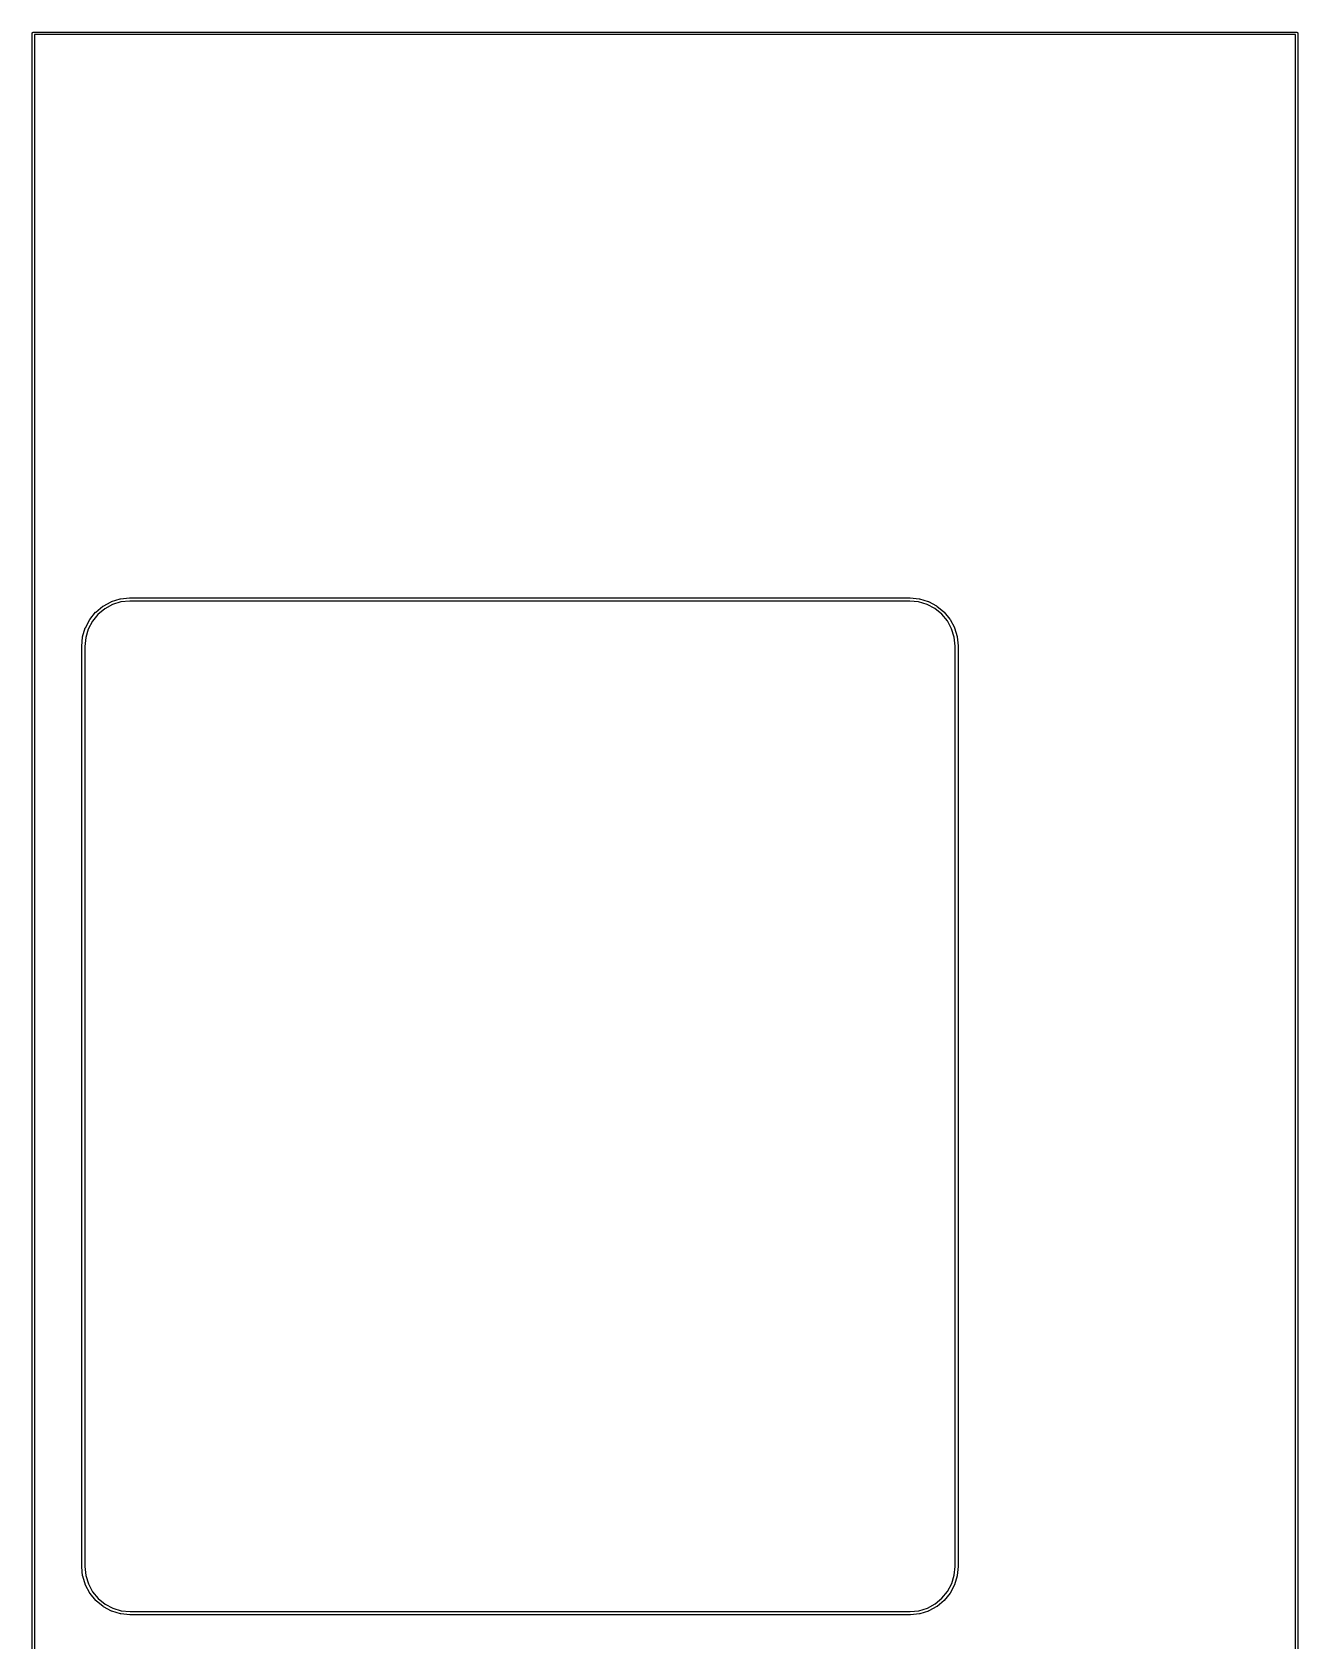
# Model space of a CAD drawing. Extents: x 48 to 129, y -192 to -25.
# Drawn here: x 47.9 to 129.1, y -128.1 to -24.9 of the extents above; entities that cross this region are included whole.
import ezdxf

# ---------------------------------------------------------------- set-up
doc = ezdxf.new("R2010")
doc.units = 0
doc.layers.add('BLACK', color=7, linetype='CONTINUOUS')

msp = doc.modelspace()

# ---------------------------------------------------------------- linework, layer by layer
at = {"layer": 'BLACK', "linetype": 'CONTINUOUS'}
for p, q in [((47.9246, -25), (47.9261, -24.9853)), ((47.925, -25.0037), (47.9246, -25)), ((47.925, -191.996), (47.925, -25.0037)), ((47.9261, -24.9853), (47.9304, -24.9712)), ((47.9304, -24.9712), (47.9373, -24.9581)), ((47.9373, -24.9581), (47.9467, -24.9467)), ((47.9467, -24.9467), (47.9581, -24.9373)), ((47.9581, -24.9373), (47.9712, -24.9304)), ((47.9712, -24.9304), (47.9853, -24.9261)), ((47.9853, -24.9261), (47.9963, -24.925)), ((47.9963, -24.925), (48, -24.9246)), ((48, -24.9246), (48.0037, -24.925)), ((48.0037, -24.925), (128.996, -24.925)), ((48.075, -25.075), (48.075, -191.925)), ((128.925, -25.075), (48.075, -25.075)), ((128.925, -191.925), (128.925, -25.075)), ((128.996, -24.925), (129, -24.9246)), ((129, -24.9246), (129.004, -24.925)), ((129.004, -24.925), (129.015, -24.9261)), ((129.015, -24.9261), (129.029, -24.9304)), ((129.029, -24.9304), (129.042, -24.9373)), ((129.042, -24.9373), (129.053, -24.9467)), ((129.053, -24.9467), (129.063, -24.9581)), ((129.063, -24.9581), (129.07, -24.9712)), ((129.07, -24.9712), (129.074, -24.9853)), ((129.074, -24.9853), (129.075, -25)), ((129.075, -25), (129.075, -25.0037)), ((129.075, -25.0037), (129.075, -191.996)), ((52.0075, -62.109), (52.4587, -61.7358)), ((52.4587, -61.7358), (52.4598, -61.735)), ((52.4587, -61.7358), (52.4587, -61.7358)), ((52.4587, -61.7358), (52.4587, -61.7358)), ((52.4598, -61.735), (52.4673, -61.73)), ((52.4673, -61.73), (52.4749, -61.7249)), ((52.4749, -61.7249), (52.9899, -61.4464)), ((53.0764, -61.627), (52.5786, -61.8962)), ((52.9899, -61.4464), (52.9911, -61.4458)), ((52.9911, -61.4458), (52.9995, -61.4424)), ((52.9995, -61.4424), (53.0079, -61.4389)), ((53.0079, -61.4389), (53.5672, -61.2657)), ((53.617, -61.4597), (53.0764, -61.627)), ((53.5672, -61.2657), (53.5685, -61.2653)), ((53.5685, -61.2653), (53.5774, -61.2636)), ((53.5774, -61.2636), (53.5863, -61.2618)), ((53.5863, -61.2618), (54.1686, -61.2006)), ((54.1845, -61.4001), (53.617, -61.4597)), ((54.1686, -61.2006), (54.17, -61.2005)), ((54.17, -61.2005), (54.1744, -61.2005)), ((54.1744, -61.2005), (54.1787, -61.2001)), ((54.1787, -61.2001), (54.1949, -61.2)), ((54.2001, -61.4), (54.1845, -61.4001)), ((54.1949, -61.2), (54.1951, -61.2)), ((54.1951, -61.2), (104.205, -61.2)), ((104.195, -61.4), (54.2001, -61.4)), ((104.763, -61.4557), (104.195, -61.4)), ((104.205, -61.2), (104.21, -61.2005)), ((104.21, -61.2005), (104.21, -61.2005)), ((104.21, -61.2005), (104.792, -61.2576)), ((105.305, -61.6193), (104.763, -61.4557)), ((104.792, -61.2576), (104.792, -61.2576)), ((104.792, -61.2576), (104.794, -61.2578)), ((104.794, -61.2578), (104.803, -61.2596)), ((104.803, -61.2596), (104.812, -61.2614)), ((104.812, -61.2614), (105.372, -61.4306)), ((105.805, -61.8849), (105.305, -61.6193)), ((105.372, -61.4306), (105.372, -61.4306)), ((105.372, -61.4306), (105.373, -61.431)), ((105.373, -61.431), (105.382, -61.4346)), ((105.382, -61.4346), (105.39, -61.4381)), ((105.39, -61.4381), (105.907, -61.7129)), ((106.243, -62.2426), (105.805, -61.8849)), ((105.907, -61.7129), (105.907, -61.7129)), ((105.907, -61.7129), (105.907, -61.7129)), ((105.907, -61.7129), (105.908, -61.7136)), ((105.908, -61.7136), (105.916, -61.7187)), ((105.916, -61.7187), (105.923, -61.7237)), ((105.923, -61.7237), (106.377, -62.0938)), ((51.3381, -63.1098), (51.6129, -62.5929)), ((51.7849, -62.6954), (51.5193, -63.1951)), ((51.6129, -62.5929), (51.6136, -62.5916)), ((51.6129, -62.5929), (51.6129, -62.5929)), ((51.6129, -62.5929), (51.6129, -62.5929)), ((51.6136, -62.5916), (51.6187, -62.5842)), ((51.6187, -62.5842), (51.6237, -62.5766)), ((51.6237, -62.5766), (51.9938, -62.1229)), ((52.1426, -62.2569), (51.7849, -62.6954)), ((51.9938, -62.1229), (51.9947, -62.1218)), ((51.9938, -62.1229), (51.9938, -62.1229)), ((51.9938, -62.1229), (51.9938, -62.1229)), ((51.9947, -62.1218), (52.0012, -62.1155)), ((52.0012, -62.1155), (52.0075, -62.109)), ((52.5786, -61.8962), (52.1426, -62.2569)), ((106.604, -62.6786), (106.243, -62.2426)), ((106.377, -62.0938), (106.377, -62.0938)), ((106.377, -62.0938), (106.377, -62.0938)), ((106.377, -62.0938), (106.378, -62.0947)), ((106.378, -62.0947), (106.385, -62.1012)), ((106.385, -62.1012), (106.391, -62.1075)), ((106.391, -62.1075), (106.764, -62.5587)), ((106.873, -63.1764), (106.604, -62.6786)), ((106.764, -62.5587), (106.764, -62.5587)), ((106.764, -62.5587), (106.764, -62.5587)), ((106.764, -62.5587), (106.765, -62.5598)), ((106.765, -62.5598), (106.77, -62.5673)), ((106.77, -62.5673), (106.775, -62.5749)), ((106.775, -62.5749), (107.054, -63.0899)), ((51.1005, -64.2902), (51.1576, -63.7075)), ((51.1576, -63.7075), (51.1578, -63.7062)), ((51.1578, -63.7062), (51.1596, -63.6973)), ((51.1596, -63.6973), (51.1614, -63.6884)), ((51.1614, -63.6884), (51.3306, -63.1279)), ((51.3557, -63.7368), (51.3, -64.3049)), ((51.3306, -63.1279), (51.331, -63.1266)), ((51.331, -63.1266), (51.3346, -63.1182)), ((51.3346, -63.1182), (51.3381, -63.1098)), ((51.5193, -63.1951), (51.3557, -63.7368)), ((107.04, -63.717), (106.873, -63.1764)), ((107.1, -64.2845), (107.04, -63.717)), ((107.054, -63.0899), (107.054, -63.0911)), ((107.054, -63.0911), (107.058, -63.0995)), ((107.058, -63.0995), (107.061, -63.1079)), ((107.061, -63.1079), (107.234, -63.6672)), ((107.234, -63.6672), (107.235, -63.6685)), ((107.235, -63.6685), (107.236, -63.6774)), ((107.236, -63.6774), (107.238, -63.6863)), ((107.238, -63.6863), (107.299, -64.2686)), ((51.1, -64.2951), (51.1005, -64.2903)), ((51.1, -123.305), (51.1, -64.2951)), ((51.1005, -64.2903), (51.1005, -64.2902)), ((51.3, -64.3049), (51.3, -123.3)), ((107.1, -64.3003), (107.1, -64.2845)), ((107.1, -123.295), (107.1, -64.3003)), ((107.299, -64.2686), (107.3, -64.27)), ((107.3, -64.27), (107.299, -64.2744)), ((107.299, -64.2744), (107.3, -64.2787)), ((107.3, -64.2787), (107.3, -64.2949)), ((107.3, -64.2949), (107.3, -64.2951)), ((107.3, -64.2951), (107.3, -123.305)), ((51.1001, -123.321), (51.1, -123.305)), ((51.1, -123.305), (51.1, -123.305)), ((51.1005, -123.326), (51.1001, -123.321)), ((51.1005, -123.33), (51.1005, -123.326)), ((51.1006, -123.331), (51.1005, -123.33)), ((51.1618, -123.914), (51.1006, -123.331)), ((51.3, -123.3), (51.3001, -123.316)), ((51.3001, -123.316), (51.3597, -123.883)), ((107.044, -123.863), (107.1, -123.295)), ((107.3, -123.31), (107.242, -123.892)), ((107.3, -123.305), (107.3, -123.31)), ((107.3, -123.31), (107.3, -123.31)), ((51.1636, -123.923), (51.1618, -123.914)), ((51.1653, -123.931), (51.1636, -123.923)), ((51.1657, -123.933), (51.1653, -123.931)), ((51.3389, -124.492), (51.1657, -123.933)), ((51.3424, -124.5), (51.3389, -124.492)), ((51.3458, -124.509), (51.3424, -124.5)), ((51.3464, -124.51), (51.3458, -124.509)), ((51.6249, -125.025), (51.3464, -124.51)), ((51.3464, -124.51), (51.3464, -124.51)), ((51.3464, -124.51), (51.3464, -124.51)), ((51.3597, -123.883), (51.527, -124.424)), ((51.527, -124.424), (51.7962, -124.921)), ((106.615, -124.905), (106.881, -124.405)), ((107.062, -124.49), (106.787, -125.007)), ((106.881, -124.405), (107.044, -123.863)), ((107.065, -124.482), (107.062, -124.49)), ((107.069, -124.473), (107.065, -124.482)), ((107.239, -123.912), (107.069, -124.472)), ((107.069, -124.472), (107.069, -124.473)), ((107.24, -123.903), (107.239, -123.912)), ((107.242, -123.894), (107.24, -123.903)), ((107.242, -123.892), (107.242, -123.894)), ((51.63, -125.033), (51.6249, -125.025)), ((51.635, -125.04), (51.63, -125.033)), ((51.6358, -125.041), (51.635, -125.04)), ((52.009, -125.492), (51.6358, -125.041)), ((51.6358, -125.041), (51.6358, -125.041)), ((51.6358, -125.041), (51.6358, -125.041)), ((51.7962, -124.921), (52.1569, -125.357)), ((52.0155, -125.499), (52.009, -125.492)), ((52.0218, -125.505), (52.0155, -125.499)), ((52.0229, -125.506), (52.0218, -125.505)), ((52.4766, -125.876), (52.0229, -125.506)), ((52.0229, -125.506), (52.0229, -125.506)), ((52.0229, -125.506), (52.0229, -125.506)), ((52.1569, -125.357), (52.5954, -125.715)), ((52.5954, -125.715), (53.0951, -125.981)), ((105.324, -125.973), (105.821, -125.704)), ((105.821, -125.704), (106.257, -125.343)), ((106.392, -125.491), (105.941, -125.864)), ((106.257, -125.343), (106.615, -124.905)), ((106.399, -125.485), (106.392, -125.491)), ((106.405, -125.478), (106.399, -125.485)), ((106.406, -125.477), (106.405, -125.478)), ((106.776, -125.023), (106.406, -125.477)), ((106.406, -125.477), (106.406, -125.477)), ((106.406, -125.477), (106.406, -125.477)), ((106.781, -125.016), (106.776, -125.023)), ((106.786, -125.008), (106.781, -125.016)), ((106.787, -125.007), (106.786, -125.008)), ((106.787, -125.007), (106.787, -125.007)), ((106.787, -125.007), (106.787, -125.007)), ((52.4842, -125.881), (52.4766, -125.876)), ((52.4916, -125.886), (52.4842, -125.881)), ((52.4929, -125.887), (52.4916, -125.886)), ((53.0098, -126.162), (52.4929, -125.887)), ((52.4929, -125.887), (52.4929, -125.887)), ((52.4929, -125.887), (52.4929, -125.887)), ((53.0182, -126.165), (53.0098, -126.162)), ((53.0266, -126.169), (53.0182, -126.165)), ((53.0279, -126.169), (53.0266, -126.169)), ((53.5884, -126.339), (53.0279, -126.169)), ((53.0951, -125.981), (53.6368, -126.144)), ((53.5973, -126.34), (53.5884, -126.339)), ((53.6061, -126.342), (53.5973, -126.34)), ((53.6075, -126.342), (53.6061, -126.342)), ((54.1902, -126.4), (53.6075, -126.342)), ((53.6075, -126.342), (53.6075, -126.342)), ((53.6368, -126.144), (54.2049, -126.2)), ((54.1903, -126.4), (54.1902, -126.4)), ((54.1951, -126.4), (54.1903, -126.4)), ((104.205, -126.4), (54.1951, -126.4)), ((54.2049, -126.2), (104.2, -126.2)), ((104.2, -126.2), (104.216, -126.2)), ((104.221, -126.4), (104.205, -126.4)), ((104.205, -126.4), (104.205, -126.4)), ((104.216, -126.2), (104.783, -126.14)), ((104.226, -126.399), (104.221, -126.4)), ((104.23, -126.4), (104.226, -126.399)), ((104.231, -126.399), (104.23, -126.4)), ((104.814, -126.338), (104.231, -126.399)), ((104.783, -126.14), (105.324, -125.973)), ((104.823, -126.336), (104.814, -126.338)), ((104.831, -126.335), (104.823, -126.336)), ((104.833, -126.334), (104.831, -126.335)), ((105.392, -126.161), (104.833, -126.334)), ((105.4, -126.158), (105.392, -126.161)), ((105.409, -126.154), (105.4, -126.158)), ((105.41, -126.154), (105.409, -126.154)), ((105.925, -125.875), (105.41, -126.154)), ((105.41, -126.154), (105.41, -126.154)), ((105.41, -126.154), (105.41, -126.154)), ((105.933, -125.87), (105.925, -125.875)), ((105.94, -125.865), (105.933, -125.87)), ((105.941, -125.864), (105.94, -125.865)), ((105.941, -125.864), (105.941, -125.864)), ((105.941, -125.864), (105.941, -125.864))]:
    msp.add_line(p, q, dxfattribs=at)

doc.saveas('drawing.dxf')
